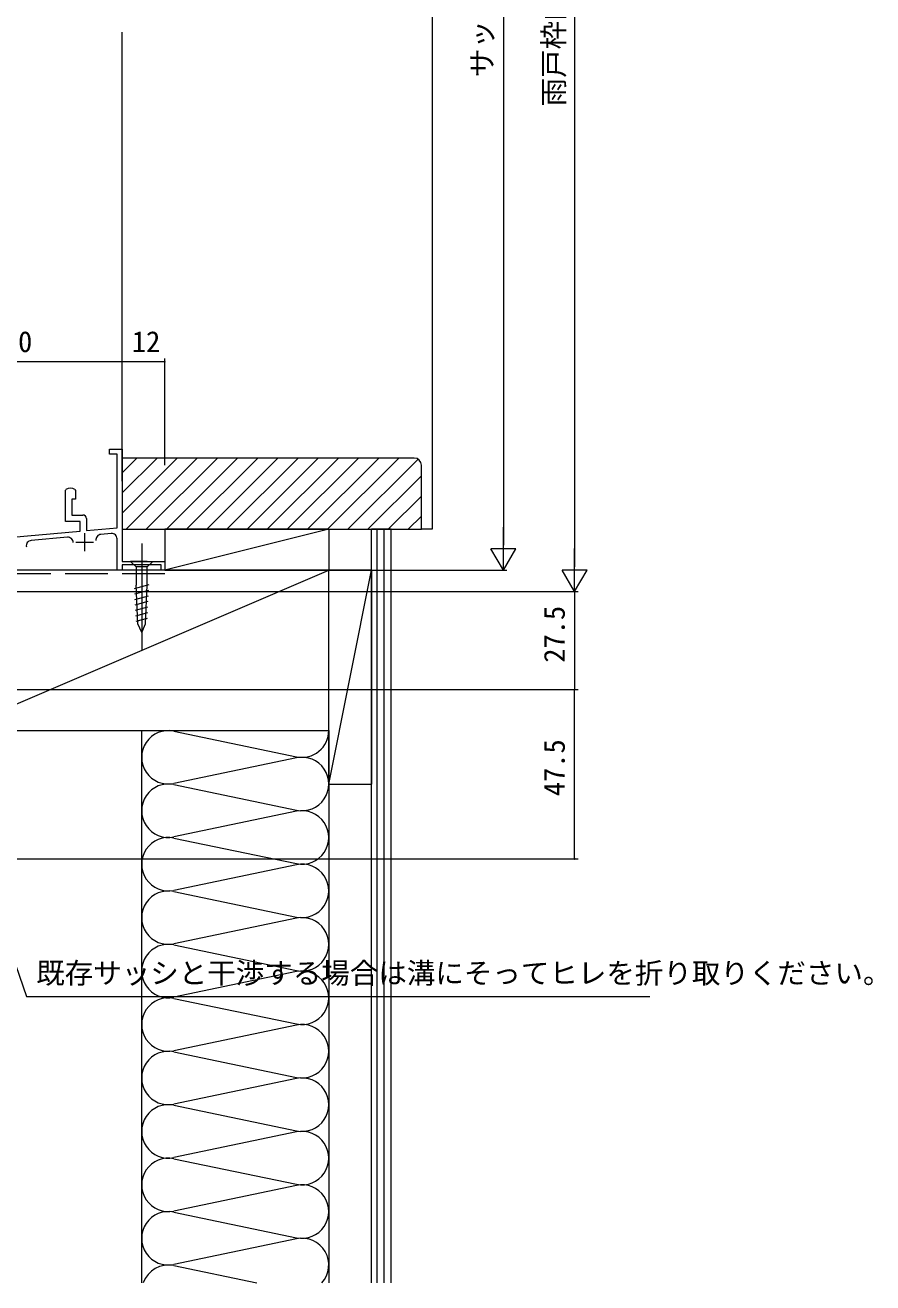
# Model space of a CAD drawing. Units: millimetres, scale not verified. Extents: x -1188 to -148, y -840 to 760.
# Drawn here: x -923.9 to -686, y -207.3 to 145.7 of the extents above; entities that cross this region are included whole.
import ezdxf
from ezdxf.enums import TextEntityAlignment as Align

# ---------------------------------------------------------------- set-up
doc = ezdxf.new("R2010")
doc.units = ezdxf.units.MM
doc.header["$LTSCALE"] = 4
doc.linetypes.add('CHAIN2', pattern=[12, 9, -1, 1, -1])
doc.linetypes.add('DASHED3', pattern=[4, 3, -1])
for name, color, linetype, lineweight in [('0-3_YKK_D', 6, 'Continuous', 9), ('0-4_YKK_11', 7, 'Continuous', 9), ('0-5_YKK_12', 2, 'Continuous', 9), ('0-6_YSS_K', 3, 'Continuous', 9), ('0-7_YKK_13', 4, 'Continuous', 9)]:
    doc.layers.add(name, color=color, linetype=linetype, lineweight=lineweight)
doc.styles.add('ＭＳ ゴシック', font='')
doc.styles.get('ＭＳ ゴシック').set_extended_font_data('MS Gothic')

msp = doc.modelspace()

# ---------------------------------------------------------------- linework, layer by layer
at = {"layer": '0-3_YKK_D'}
for p, q in [((-789.695, 283.697), (-789.695, -0.304)), ((-769.695, 285.697), (-769.695, -6.304)), ((-896.695, 51.179), (-956.695, 51.179)), ((-884.695, 51.179), (-896.695, 51.179)), ((-884.695, 22.196), (-884.695, 52.179)), ((-789.695, -7.304), (-789.695, 4.821)), ((-789.695, -7.304), (-793.195, -1.242)), ((-786.195, -1.242), (-793.195, -1.242)), ((-789.695, -7.304), (-786.195, -1.242)), ((-769.695, -13.304), (-769.695, -1.179)), ((-848.195, -7.304), (-788.695, -7.304)), ((-769.695, -13.304), (-773.195, -7.242)), ((-766.195, -7.242), (-773.195, -7.242)), ((-769.695, -13.304), (-766.195, -7.242)), ((-956.494, -13.304), (-768.695, -13.304)), ((-956.494, -13.304), (-768.695, -13.304)), ((-769.695, -13.304), (-769.695, -40.8)), ((-958.936, -24.957), (-923.483, -126.942)), ((-956.694, -40.8), (-768.695, -40.8)), ((-954.694, -40.8), (-768.695, -40.8)), ((-769.695, -88.304), (-769.695, -40.8)), ((-955.895, -88.304), (-768.695, -88.304)), ((-923.483, -126.942), (-748.623, -126.942))]:
    msp.add_line(p, q, dxfattribs=at)
for centre, start, end in [((-896.695, 51.179), 0, 180), ((-896.695, 51.179), 0, 180), ((-896.695, 51.179), 180, 0), ((-896.695, 51.179), 180, 0), ((-884.695, 51.179), 0, 180), ((-884.695, 51.179), 180, 0), ((-769.695, -40.8), 90, 270), ((-769.695, -40.8), 90, 270), ((-769.695, -40.8), 270, 90), ((-769.695, -40.8), 270, 90), ((-769.695, -88.304), 90, 270), ((-769.695, -88.304), 270, 90)]:
    msp.add_arc(centre, 0.106, start, end, dxfattribs=at)
at = {"layer": '0-4_YKK_11'}
for p, q in [((-900.195, 26.696), (-896.695, 26.696)), ((-900.195, 25.296), (-900.195, 26.696)), ((-898.095, 25.296), (-900.195, 25.296)), ((-898.095, 4.574), (-898.095, 25.296)), ((-896.695, 26.696), (-896.695, -4.804)), ((-912.596, 15.102), (-912.446, 15.362)), ((-912.596, 6.397), (-912.596, 15.102)), ((-909.946, 15.362), (-909.796, 15.102)), ((-909.796, 15.102), (-909.796, 12.697)), ((-910.796, 12.697), (-910.796, 8.197)), ((-909.796, 12.697), (-910.796, 12.697)), ((-910.796, 8.197), (-907.696, 8.197)), ((-906.696, 7.197), (-906.696, 3.821)), ((-935.195, 1.328), (-908.496, 3.664)), ((-908.496, 6.397), (-912.596, 6.397)), ((-908.496, 3.664), (-908.496, 6.397)), ((-906.696, 3.821), (-898.095, 4.574)), ((-912.025, 1.95), (-922.219, 1.058)), ((-899.726, 3.026), (-902.679, 2.767)), ((-898.095, -7.304), (-898.095, 1.531)), ((-896.695, -4.804), (-884.695, -4.804)), ((-896.695, -5.804), (-896.695, -7.304)), ((-885.695, -5.804), (-896.695, -5.804)), ((-885.695, -7.304), (-885.695, -5.804)), ((-884.695, -4.804), (-884.695, -7.304)), ((-896.695, -7.304), (-898.095, -7.304)), ((-884.695, -7.304), (-885.695, -7.304))]:
    msp.add_line(p, q, dxfattribs=at)
at = {"layer": '0-4_YKK_11', "color": 2}
for p, q in [((-909.695, 0.565), (-904.695, 0.565)), ((-907.195, 3.065), (-907.195, -1.935))]:
    msp.add_line(p, q, dxfattribs=at)
at = {"layer": '0-4_YKK_11'}
for centre, radius, start, end in [((-911.196, 13.197), 2.5, 59.99995, 119.99992), ((-907.696, 7.197), 1, 0.00011, 89.99997), ((-922.088, -0.436), 1.5, 95, 191.41878), ((-911.895, 0.455), 1.5, 1.34691, 95), ((-902.548, 1.273), 1.5, 95, 188.65356), ((-899.595, 1.531), 1.5, 0, 95)]:
    msp.add_arc(centre, radius, start, end, dxfattribs=at)
at = {"layer": '0-5_YKK_12'}
msp.add_line((-896.695, 17.696), (-896.695, 143.696), dxfattribs=at)
at = {"layer": '0-6_YSS_K'}
for p, q in [((-809.695, 150.196), (-809.695, 4.197)), ((-896.695, 24.197), (-896.695, 4.197)), ((-814.695, 24.197), (-896.695, 24.197)), ((-896.695, 8.736), (-881.234, 24.197)), ((-896.695, 20.05), (-892.548, 24.197)), ((-896.695, 14.393), (-886.891, 24.197)), ((-895.578, 4.197), (-875.578, 24.197)), ((-889.921, 4.197), (-869.921, 24.197)), ((-884.264, 4.197), (-864.264, 24.197)), ((-878.607, 4.197), (-858.607, 24.197)), ((-872.95, 4.197), (-852.95, 24.197)), ((-867.293, 4.197), (-847.293, 24.197)), ((-861.636, 4.197), (-841.636, 24.197)), ((-855.98, 4.197), (-835.98, 24.197)), ((-850.323, 4.197), (-830.323, 24.197)), ((-844.666, 4.197), (-824.666, 24.197)), ((-839.009, 4.197), (-819.009, 24.197)), ((-833.352, 4.197), (-813.648, 23.901)), ((-812.695, 4.197), (-812.695, 22.197)), ((-827.695, 4.197), (-812.695, 19.197)), ((-822.039, 4.197), (-812.695, 13.54)), ((-816.382, 4.197), (-812.695, 7.883)), ((-896.695, 4.197), (-812.695, 4.197)), ((-884.695, 4.196), (-884.695, -7.304)), ((-838.695, 4.196), (-884.695, -7.304)), ((-838.695, 4.196), (-884.695, 4.196)), ((-838.695, 4.196), (-838.695, -7.304)), ((-821.195, 4.197), (-826.695, 4.197)), ((-826.695, -207.304), (-826.695, 4.197)), ((-825.195, 4.197), (-825.195, -207.304)), ((-823.195, 4.197), (-823.195, -207.304)), ((-821.195, -207.304), (-821.195, 4.197)), ((-809.695, 4.197), (-812.695, 4.197)), ((-943.695, -52.304), (-838.695, -7.304)), ((-838.695, -7.304), (-943.695, -7.304)), ((-884.695, -7.304), (-838.695, -7.304)), ((-826.695, -7.304), (-838.695, -7.304)), ((-838.695, -67.304), (-838.695, -7.304)), ((-838.695, -52.304), (-838.695, -7.304)), ((-943.695, -52.304), (-838.695, -52.304)), ((-891.195, -207.304), (-891.195, -52.297)), ((-882.164, -52.455), (-847.727, -59.639)), ((-838.695, -52.297), (-838.695, -207.304)), ((-847.727, -59.955), (-882.164, -67.139)), ((-882.164, -67.455), (-847.727, -74.639)), ((-838.695, -67.304), (-826.695, -67.304)), ((-847.727, -74.955), (-882.164, -82.139)), ((-882.164, -82.455), (-847.727, -89.639)), ((-847.727, -89.955), (-882.164, -97.139)), ((-882.164, -97.455), (-847.727, -104.639)), ((-847.727, -104.955), (-882.164, -112.139)), ((-882.164, -112.455), (-847.727, -119.639)), ((-847.727, -119.955), (-882.164, -127.139)), ((-882.164, -127.455), (-847.727, -134.639)), ((-847.727, -134.955), (-882.164, -142.139)), ((-882.164, -142.455), (-847.727, -149.639)), ((-847.727, -149.955), (-882.164, -157.139)), ((-882.164, -157.455), (-847.727, -164.639)), ((-847.727, -164.955), (-882.164, -172.139)), ((-882.164, -172.455), (-847.727, -179.639)), ((-847.727, -179.955), (-882.164, -187.139)), ((-882.164, -187.455), (-847.727, -194.639)), ((-847.727, -194.955), (-882.164, -202.139)), ((-882.164, -202.455), (-858.922, -207.304))]:
    msp.add_line(p, q, dxfattribs=at)
at = {"layer": '0-6_YSS_K', "linetype": 'DASHED3'}
msp.add_line((-884.695, -8.304), (-954.695, -8.304), dxfattribs=at)
at = {"layer": '0-6_YSS_K'}
msp.add_lwpolyline([(-838.695, -67.304), (-826.695, -7.304), (-826.695, -67.304)], dxfattribs=at)
for centre, radius, start, end in [((-814.695, 22.197), 2, 0, 89.99998), ((-883.695, -59.797), 7.5, 78.21646, 281.78354), ((-846.195, -52.297), 7.5, 258.21646, 0), ((-846.195, -67.297), 7.5, 258.21646, 101.78354), ((-883.695, -74.797), 7.5, 78.21646, 281.78354), ((-846.195, -82.297), 7.5, 258.21646, 101.78354), ((-883.695, -89.797), 7.5, 78.21646, 281.78354), ((-846.195, -97.297), 7.5, 258.21646, 101.78354), ((-883.695, -104.797), 7.5, 78.21646, 281.78354), ((-846.195, -112.297), 7.5, 258.21646, 101.78354), ((-883.695, -119.797), 7.5, 78.21646, 281.78354), ((-846.195, -127.297), 7.5, 258.21646, 101.78354), ((-883.695, -134.797), 7.5, 78.21646, 281.78354), ((-846.195, -142.297), 7.5, 258.21646, 101.78354), ((-883.695, -149.797), 7.5, 78.21646, 281.78354), ((-846.195, -157.297), 7.5, 258.21646, 101.78354), ((-883.695, -164.797), 7.5, 78.21646, 281.78354), ((-846.195, -172.297), 7.5, 258.21646, 101.78354), ((-883.695, -179.797), 7.5, 78.21646, 281.78354), ((-846.195, -187.297), 7.5, 258.21646, 101.78354), ((-883.695, -194.797), 7.5, 78.21646, 281.78354), ((-846.195, -202.297), 7.5, 318.12346, 101.78354), ((-883.695, -209.797), 7.5, 78.21646, 160.58105)]:
    msp.add_arc(centre, radius, start, end, dxfattribs=at)
at = {"layer": '0-7_YKK_13', "linetype": 'CHAIN2'}
msp.add_line((-891.195, 0.196), (-891.195, -29.804), dxfattribs=at)
at = {"layer": '0-7_YKK_13'}
for p, q in [((-894.295, -4.804), (-892.745, -6.354)), ((-892.745, -4.804), (-894.295, -4.804)), ((-889.645, -4.804), (-892.745, -4.804)), ((-889.645, -6.354), (-892.745, -6.354)), ((-892.745, -6.354), (-892.745, -11.47)), ((-888.095, -4.804), (-889.645, -6.354)), ((-889.645, -4.804), (-888.095, -4.804)), ((-889.645, -11.47), (-889.645, -6.354)), ((-893.218, -12.396), (-889.12, -11.298)), ((-893.145, -13.929), (-889.195, -12.871)), ((-892.229, -22.309), (-892.745, -11.47)), ((-890.162, -22.309), (-889.645, -11.47)), ((-893.072, -15.463), (-889.27, -14.444)), ((-892.998, -16.996), (-889.345, -16.017)), ((-892.925, -18.529), (-889.42, -17.59)), ((-892.852, -20.063), (-889.495, -19.163)), ((-892.779, -21.596), (-889.57, -20.736)), ((-891.195, -24.804), (-892.229, -22.309)), ((-891.195, -24.804), (-890.162, -22.309))]:
    msp.add_line(p, q, dxfattribs=at)

# ---------------------------------------------------------------- texts
at = {"layer": '0-3_YKK_D', "color": 4, "style": 'ＭＳ ゴシック'}
for s, p in [('雨戸枠内々H', (-770.893, 122.896)), ('サッシH', (-790.969, 131.122)), ('27.5', (-770.695, -33.253)), ('47.5', (-770.695, -70.704))]:
    msp.add_text(s, height=5.865, rotation=90, dxfattribs=at).set_placement(p, align=Align.BOTTOM_LEFT)
for s, p in [('60', (-929.863, 52.179)), ('12', (-893.948, 52.179)), ('既存サッシと干渉する場合は溝にそってヒレを折り取りください。', (-920.783, -125.059))]:
    msp.add_text(s, height=5.865, dxfattribs=at).set_placement(p, align=Align.BOTTOM_LEFT)

doc.saveas('drawing.dxf')
